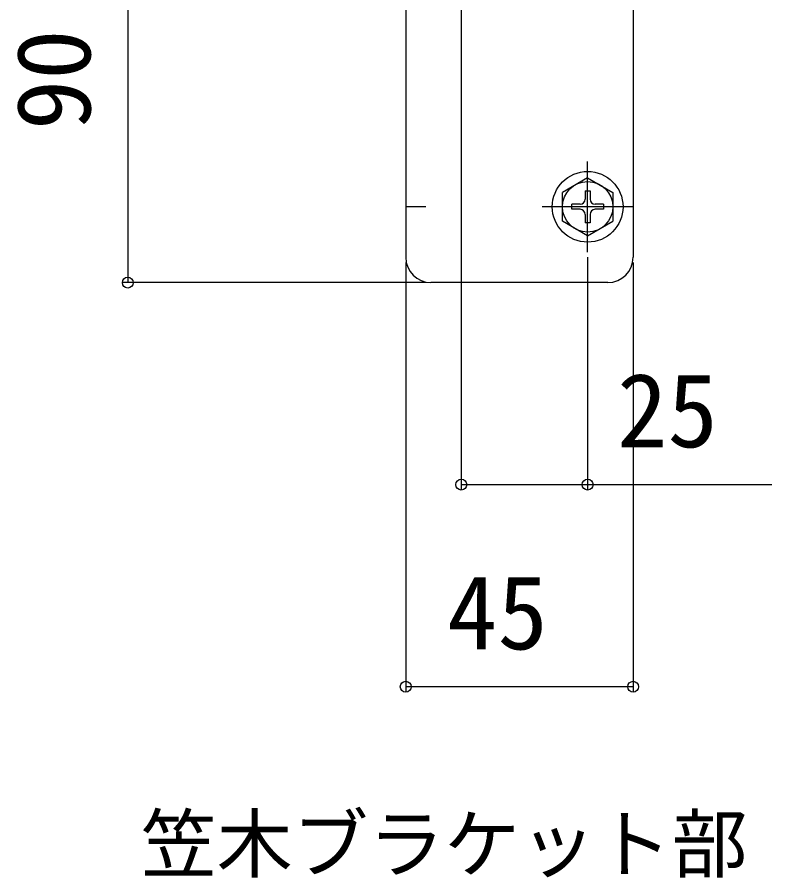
# Model space of a CAD drawing. Units: millimetres, scale not verified. Extents: x -875 to 875, y -1304 to 1297.
# Drawn here: x 221.1 to 370.4, y 683.5 to 853.8 of the extents above; entities that cross this region are included whole.
import ezdxf
from ezdxf.enums import TextEntityAlignment as Align

# ---------------------------------------------------------------- set-up
doc = ezdxf.new("R2010")
doc.units = ezdxf.units.MM
doc.header["$LTSCALE"] = 8
for name, color, linetype in [('0-1_USER1', 3, 'Continuous'), ('0-4_YKK_12', 2, 'Continuous'), ('0-5_YKK_13', 4, 'Continuous'), ('0-6_YKK_D', 6, 'Continuous')]:
    doc.layers.add(name, color=color, linetype=linetype)
doc.styles.add('ＭＳ ゴシック', font='')
doc.styles.get('ＭＳ ゴシック').set_extended_font_data('MS Gothic')

msp = doc.modelspace()

# ---------------------------------------------------------------- linework, layer by layer
at = {"layer": '0-4_YKK_12'}
msp.add_line((309, 973.3), (309, 769.3), dxfattribs=at)
at = {"layer": '0-5_YKK_13'}
for p, q in [((298, 891.3), (298, 806.3)), ((343, 891.3), (343, 806.3)), ((334, 807.3), (334, 825.3)), ((334, 822.05), (329, 819.163)), ((334, 822.05), (339, 819.163)), ((333.5, 819.45), (333.5, 817.8)), ((333.5, 819.45), (334.5, 819.45)), ((334.5, 819.45), (334.5, 817.8)), ((329, 813.437), (329, 819.163)), ((339, 819.163), (339, 813.437)), ((302, 816.3), (298, 816.3)), ((343, 816.3), (325, 816.3)), ((332.5, 816.8), (330.85, 816.8)), ((330.85, 815.8), (330.85, 816.8)), ((337.15, 816.8), (335.5, 816.8)), ((337.15, 816.8), (337.15, 815.8)), ((343, 816.3), (339, 816.3)), ((332.5, 815.8), (330.85, 815.8)), ((333.5, 814.8), (333.5, 813.15)), ((334.5, 814.8), (334.5, 813.15)), ((337.15, 815.8), (335.5, 815.8)), ((334, 810.55), (329, 813.437)), ((334.5, 813.15), (333.5, 813.15)), ((334, 810.55), (339, 813.437)), ((309, 805.3), (309, 801.3)), ((338, 801.3), (303, 801.3))]:
    msp.add_line(p, q, dxfattribs=at)
for radius in [7, 5]:
    msp.add_circle((334, 816.3), radius, dxfattribs=at)
for centre, radius, start, end in [((332.5, 817.8), 1, 270, 0), ((335.5, 817.8), 1, 180, 270), ((332.5, 814.8), 1, 0, 90), ((335.5, 814.8), 1, 90, 180), ((303, 806.3), 5, 180, 270), ((338, 806.3), 5, 270, 0)]:
    msp.add_arc(centre, radius, start, end, dxfattribs=at)
at = {"layer": '0-6_YKK_D'}
for p, q in [((243, 891.3), (243, 801.3)), ((334, 806.3), (334, 760.3)), ((298, 805.3), (298, 720.3)), ((343, 805.3), (343, 720.3)), ((302, 801.3), (242, 801.3)), ((309, 780.3), (309, 760.3)), ((343, 721.3), (298, 721.3))]:
    msp.add_line(p, q, dxfattribs=at)
msp.add_lwpolyline([(309, 761.3), (334, 761.3), (370.436, 761.3)], dxfattribs=at)
for centre in [(243, 801.3), (309, 761.3), (334, 761.3), (298, 721.3), (343, 721.3)]:
    msp.add_circle(centre, 1.075, dxfattribs=at)

# ---------------------------------------------------------------- texts
at = {"layer": '0-1_USER1', "style": 'ＭＳ ゴシック'}
msp.add_text('笠木ブラケット部', height=11, dxfattribs=at).set_placement((245.594, 681.397), align=Align.BOTTOM_LEFT)
at = {"layer": '0-6_YKK_D', "style": 'ＭＳ ゴシック'}
msp.add_text('90', height=14.66, rotation=90, dxfattribs=at).set_placement((240, 831.47), align=Align.BOTTOM_LEFT)
for s, p in [('25', (339.823, 764.3)), ('45', (306.182, 724.3))]:
    msp.add_text(s, height=14.66, dxfattribs=at).set_placement(p, align=Align.BOTTOM_LEFT)

doc.saveas('drawing.dxf')
